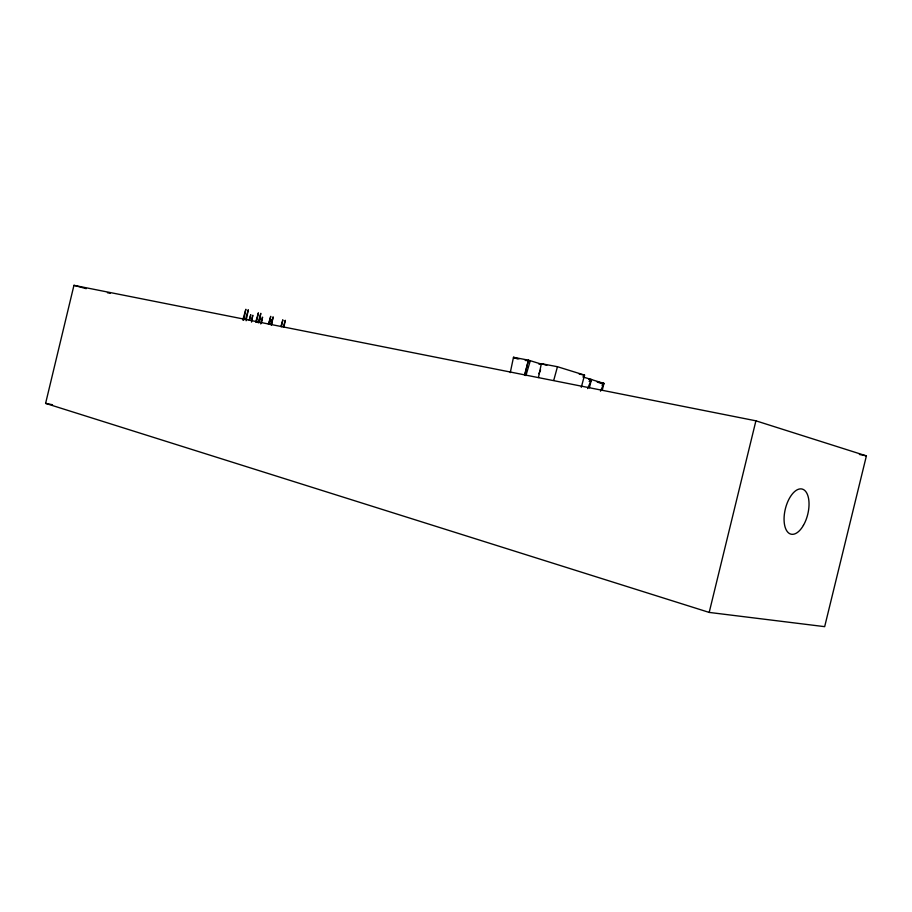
<?xml version="1.0" encoding="UTF-8"?>
<svg xmlns="http://www.w3.org/2000/svg" width="912" height="912" viewBox="0 0 912 912"><rect width="100%" height="100%" fill="white"/><g stroke="black" fill="none" stroke-linecap="round" stroke-linejoin="round"><path stroke-width="1.37" d="M261.505 322.654L262.553 317.137L260.764 323.931M271.388 324.626L272.46 319.063L271.366 323.167M251.495 322.096L252.818 315.244L251.393 320.636M246.137 320.773L248.281 309.772L245.613 319.2M258.951 322.894L260.809 313.34L258.164 322.688M271.559 324.968L273.144 316.852L270.898 324.797M283.906 327.26L285.262 320.294L283.347 327.112M243.664 320.26L245.852 309.282L242.752 320.021M256.477 322.369L258.392 312.839L255.691 322.164M269.097 324.444L270.716 316.35L268.424 324.273M281.455 326.747L282.845 319.804L280.885 326.599M538.456 377.534L541.352 363.66L557.46 366.715L584.558 375.117L581.297 387.281M510.275 372.62L513.479 357.322L528.447 360.149L541.751 364.241M269.2 323.999L270.397 318.459L268.812 323.908M249.569 320.101L250.754 314.64L249.193 320.009M259.304 322.027L260.501 316.532L258.928 321.947M45.6 403.378L73.952 285.342L755.911 420.82L866.4 455.886L824.665 626.658L709.194 612.419L45.6 403.378L52.52 404.746M524.788 375.231L528.447 360.149L524.525 375.174M602.251 390.256L603.915 383.405L582.848 376.907M709.194 612.419L755.911 420.82M589.38 387.805L591.443 379.563L588.742 379.278M553.766 380.247L557.46 366.715M525.928 375.607L530.282 360.719L525.232 360.457M538.935 373.749L540.577 369.805M587.659 388.58L591.443 379.563L588.981 379.483M600.495 391.191L603.915 383.405L597.212 382.105M589.426 381.501L591.443 379.563L589.22 381.296M601.931 385.149L603.915 383.405L598.363 382.424M538.73 363.945L541.432 364.355M579.211 374.091L584.558 375.117M107.422 292.729L110.215 293.288M859.423 454.45L866.4 455.886M73.952 285.342L86.218 288.659M518.894 358.975L513.479 357.322L517.298 358.826M541.352 363.66L546.79 365.347M803.392 525.403A23.245 11.525 -76.2 0 0 802.195 489.06A23.245 11.525 -76.2 0 0 784.081 520.342A23.245 11.525 -76.2 0 0 803.392 525.403"/></g></svg>
